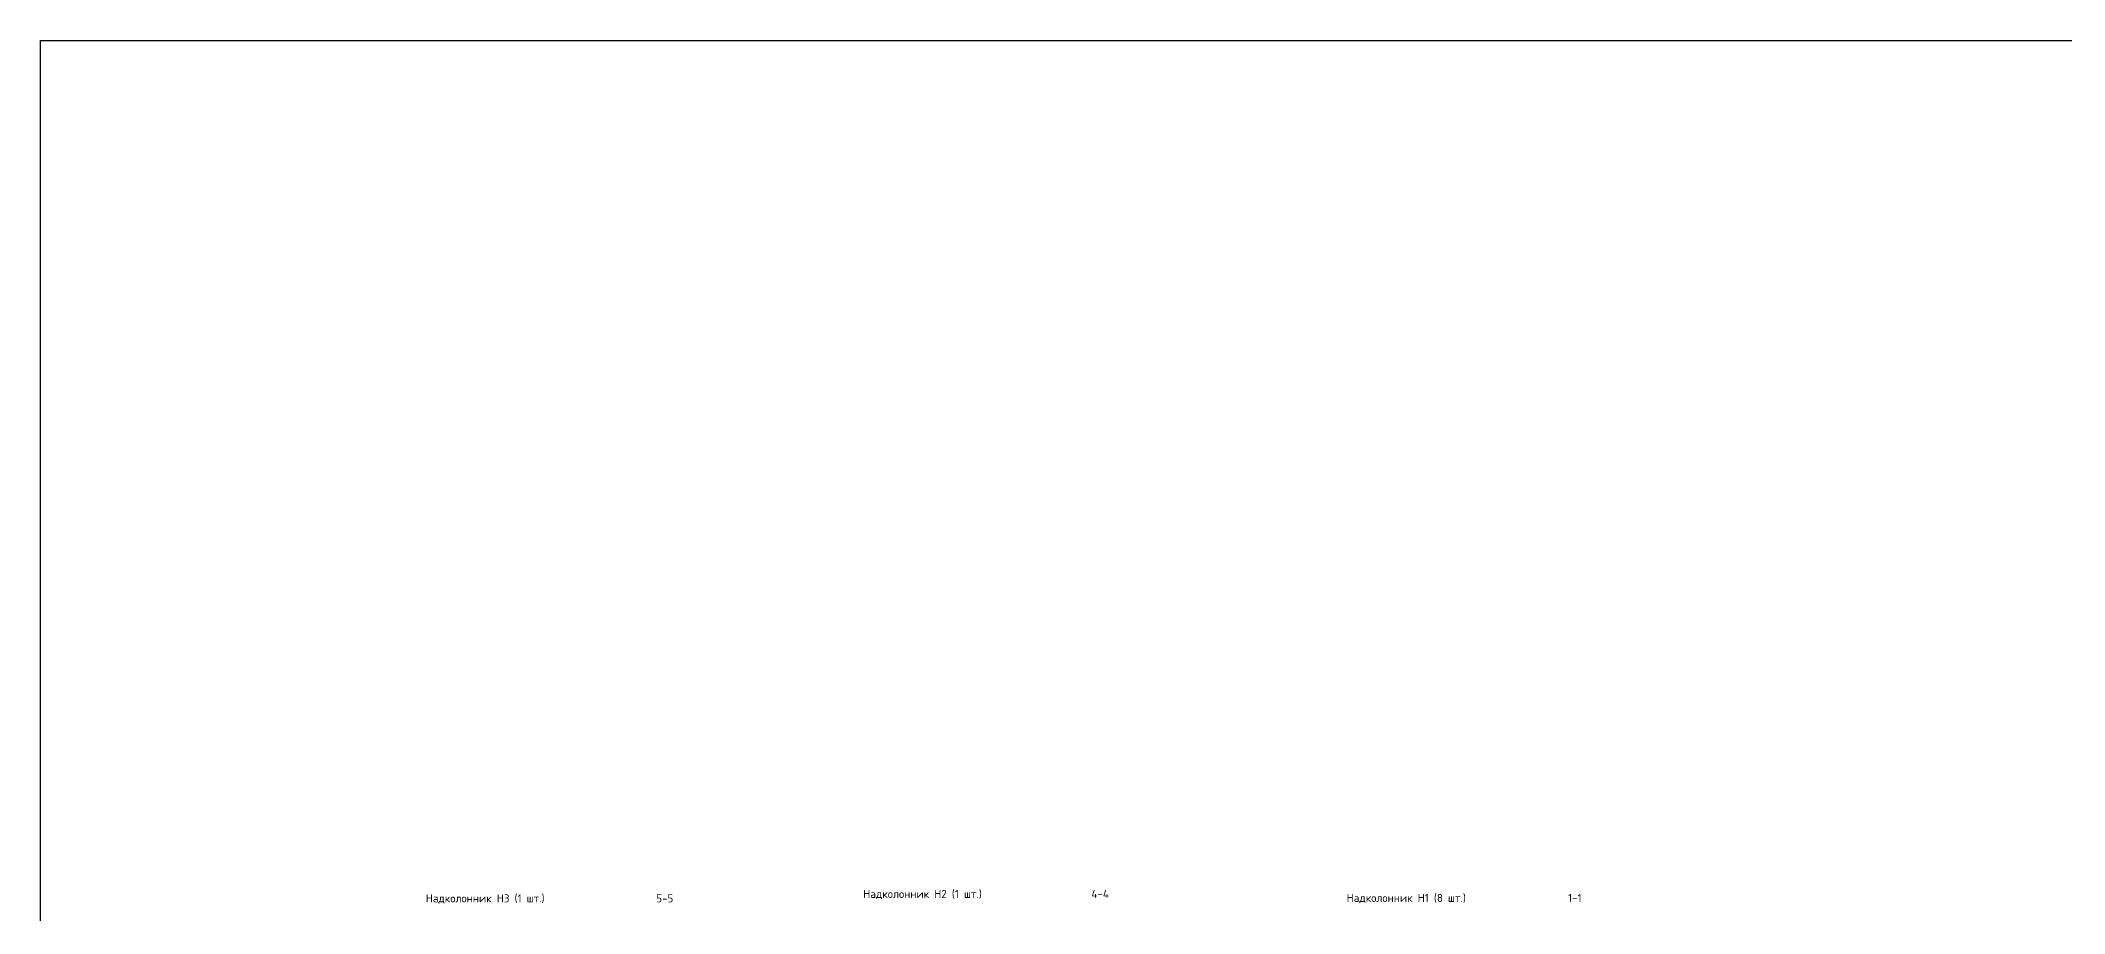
# Model space of a CAD drawing. Header units: millimetres. Extents: x 0 to 44639, y 0 to 10183.
# Drawn here: x 0 to 10119, y 5818 to 10183 of the extents above; entities that cross this region are included whole.
import ezdxf

# ---------------------------------------------------------------- set-up
doc = ezdxf.new("R2010")
doc.units = ezdxf.units.MM
doc.layers.add('НАДПИСИ', color=11, linetype='Continuous', lineweight=13)
doc.styles.add('ОСК', font='isocpeur.ttf')

msp = doc.modelspace()

# ---------------------------------------------------------------- linework, layer by layer
msp.add_lwpolyline([(0, 10183), (25460, 10183), (25460, 0), (0, 0)], close=True)

# ---------------------------------------------------------------- texts
at = {"layer": 'НАДПИСИ', "char_height": 40, "width": 930.26, "attachment_point": 1, "style": 'ОСК'}
for s, insert in [('Надколонник Н3 (1 шт.)', (1926, 5914)), ('5-5', (3078, 5914)), ('Надколонник Н2 (1 шт.)', (4113, 5936)), ('4-4', (5254, 5936)), ('Надколонник Н1 (8 шт.)', (6530, 5916)), ('1-1', (7637, 5916))]:
    msp.add_mtext(s, dxfattribs=dict(at, insert=insert))

doc.saveas('drawing.dxf')
